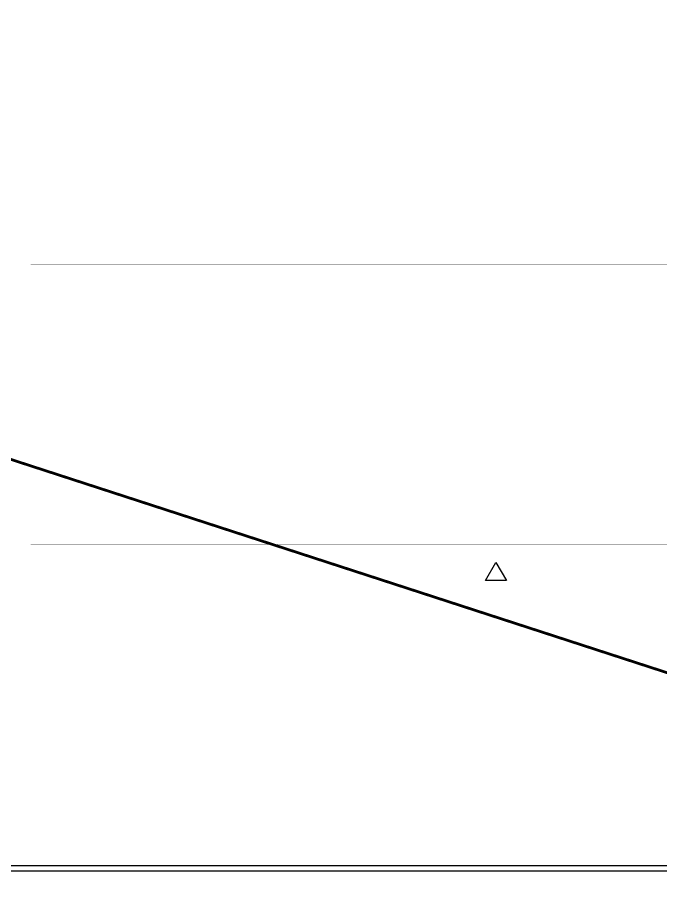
# Model space of a CAD drawing. Extents: x 0 to 840, y 0 to 273.
# Drawn here: x 728.7 to 784.5, y -0.1 to 74.8 of the extents above; entities that cross this region are included whole.
import ezdxf

# ---------------------------------------------------------------- set-up
doc = ezdxf.new("R2010")
doc.units = 0
doc.linetypes.add('1', pattern=[60.929508, 30.464754, -30.464754])
doc.layers.get('0').update_dxf_attribs({"linetype": 'CONTINUOUS'})
for name, color, linetype in [('DS-定制台面', 7, 'CONTINUOUS'), ('SH-尺寸标注', 7, 'CONTINUOUS'), ('SH-符号标注', 7, 'CONTINUOUS'), ('图框', 7, 'CONTINUOUS')]:
    doc.layers.add(name, color=color, linetype=linetype)

msp = doc.modelspace()

# ---------------------------------------------------------------- linework, layer by layer
at = {"color": 7, "linetype": '1', "const_width": 0.239}
msp.add_lwpolyline([(0, 273.254), (840.158, 0)], dxfattribs=at)
msp.add_lwpolyline([(0, 273.254), (840.158, 0)], dxfattribs=at)
at = {"layer": 'DS-定制台面', "color": 7, "const_width": 0.0144}
for points in [[(810.561, 53.331), (729.88, 53.331)], [(729.88, 53.331), (729.88, 29.049)], [(729.88, 29.049), (810.561, 29.049)]]:
    msp.add_lwpolyline(points, dxfattribs=at)
at = {"layer": 'SH-尺寸标注', "color": 7}
for points, const_width in [([(766.909, 60.551), (766.909, 60.551), (766.998, 60.971), (767.238, 61.222), (767.627, 61.306), (767.627, 61.306), (767.821, 61.286), (767.989, 61.227), (768.131, 61.128), (768.131, 61.128), (768.238, 60.998), (768.303, 60.844), (768.324, 60.668), (768.324, 60.668), (768.273, 60.415), (768.12, 60.196), (767.864, 60.011), (767.557, 59.845), (767.557, 59.845), (767.436, 59.774), (767.341, 59.704), (767.271, 59.636), (767.271, 59.636), (767.221, 59.565), (767.185, 59.485), (767.164, 59.397), (768.309, 59.397), (768.309, 59.13), (766.86, 59.13), (766.86, 59.13), (766.884, 59.351), (766.932, 59.535), (767.004, 59.684), (767.004, 59.684), (767.112, 59.813), (767.267, 59.943), (767.471, 60.072), (767.753, 60.232), (767.753, 60.232), (767.917, 60.354), (768.015, 60.498), (768.048, 60.661), (768.048, 60.661), (768.034, 60.771), (767.993, 60.869), (767.925, 60.953), (767.925, 60.953), (767.836, 61.018), (767.734, 61.057), (767.618, 61.07), (767.618, 61.07), (767.388, 61.012), (767.241, 60.839), (767.179, 60.551), (766.909, 60.551)], 0.00000000153), ([(768.595, 60.183), (768.595, 60.183), (768.6, 60.358), (768.615, 60.518), (768.641, 60.665), (768.641, 60.665), (768.674, 60.794), (768.713, 60.903), (768.757, 60.992), (768.757, 60.992), (768.807, 61.065), (768.864, 61.129), (768.926, 61.184), (768.926, 61.184), (768.991, 61.227), (769.054, 61.26), (769.115, 61.282), (769.115, 61.282), (769.176, 61.295), (769.24, 61.304), (769.307, 61.306), (769.307, 61.306), (769.702, 61.179), (769.94, 60.799), (770.019, 60.164), (770.019, 60.164), (769.999, 59.834), (769.938, 59.561), (769.836, 59.343), (769.836, 59.343), (769.696, 59.185), (769.52, 59.091), (769.307, 59.059), (769.307, 59.059), (769.092, 59.091), (768.915, 59.187), (768.776, 59.346), (768.776, 59.346), (768.675, 59.567), (768.615, 59.846), (768.595, 60.183)], 0.00000000153), ([(769.743, 61.067), (769.258, 60.968), (768.968, 60.672), (768.871, 60.18), (768.871, 60.18), (768.919, 59.682), (769.062, 59.383), (769.301, 59.283), (769.301, 59.283), (769.439, 59.308), (769.55, 59.381), (769.635, 59.504), (769.635, 59.504), (769.695, 59.678), (769.731, 59.907), (769.743, 60.189), (769.743, 61.067)], 0.00000000153), ([(770.302, 60.121), (770.302, 60.121), (770.307, 60.306), (770.325, 60.475), (770.354, 60.629), (770.354, 60.629), (770.391, 60.765), (770.435, 60.88), (770.484, 60.975), (770.484, 60.975), (770.54, 61.053), (770.602, 61.121), (770.671, 61.179), (770.671, 61.179), (770.743, 61.225), (770.811, 61.259), (770.877, 61.282), (770.877, 61.282), (770.943, 61.295), (771.011, 61.303), (771.081, 61.306), (771.081, 61.306), (771.238, 61.29), (771.375, 61.239), (771.494, 61.156), (771.494, 61.156), (771.59, 61.043), (771.658, 60.903), (771.698, 60.738), (771.428, 60.738), (771.428, 60.738), (771.399, 60.835), (771.356, 60.916), (771.299, 60.981), (771.299, 60.981), (771.231, 61.029), (771.152, 61.057), (771.063, 61.067), (771.063, 61.067), (770.919, 61.043), (770.8, 60.972), (770.705, 60.853), (770.705, 60.853), (770.636, 60.69), (770.593, 60.486), (770.578, 60.241), (770.578, 60.241), (770.713, 60.376), (770.879, 60.456), (771.078, 60.483), (771.078, 60.483), (771.261, 60.462), (771.421, 60.397), (771.557, 60.29), (771.557, 60.29), (771.661, 60.149), (771.724, 59.983), (771.744, 59.793), (771.744, 59.793), (771.722, 59.592), (771.655, 59.417), (771.543, 59.266), (771.543, 59.266), (771.397, 59.151), (771.227, 59.082), (771.032, 59.059), (771.032, 59.059), (770.626, 59.177), (770.383, 59.531), (770.302, 60.121)], 0.00000000153), ([(772.008, 60.183), (772.008, 60.183), (772.014, 60.358), (772.029, 60.518), (772.054, 60.665), (772.054, 60.665), (772.088, 60.794), (772.127, 60.903), (772.171, 60.992), (772.171, 60.992), (772.221, 61.065), (772.278, 61.129), (772.34, 61.184), (772.34, 61.184), (772.405, 61.227), (772.468, 61.26), (772.529, 61.282), (772.529, 61.282), (772.59, 61.295), (772.654, 61.304), (772.721, 61.306), (772.721, 61.306), (773.116, 61.179), (773.354, 60.799), (773.433, 60.164), (773.433, 60.164), (773.413, 59.834), (773.352, 59.561), (773.25, 59.343), (773.25, 59.343), (773.11, 59.185), (772.934, 59.091), (772.721, 59.059), (772.721, 59.059), (772.506, 59.091), (772.329, 59.187), (772.19, 59.346), (772.19, 59.346), (772.089, 59.567), (772.028, 59.846), (772.008, 60.183)], 0.00000000153), ([(773.157, 61.067), (772.672, 60.968), (772.382, 60.672), (772.285, 60.18), (772.285, 60.18), (772.332, 59.682), (772.476, 59.383), (772.714, 59.283), (772.714, 59.283), (772.853, 59.308), (772.964, 59.381), (773.049, 59.504), (773.049, 59.504), (773.109, 59.678), (773.145, 59.907), (773.157, 60.189), (773.157, 61.067)], 0.00000000153), ([(771.045, 60.244), (770.92, 60.23), (770.811, 60.187), (770.719, 60.116), (770.719, 60.116), (770.649, 60.023), (770.607, 59.913), (770.593, 59.786), (770.593, 59.786), (770.607, 59.655), (770.649, 59.539), (770.719, 59.438), (770.719, 59.438), (770.81, 59.36), (770.916, 59.314), (771.035, 59.298), (771.035, 59.298), (771.153, 59.313), (771.256, 59.358), (771.345, 59.432), (771.345, 59.432), (771.414, 59.529), (771.455, 59.642), (771.468, 59.771), (771.468, 59.771), (771.456, 59.906), (771.418, 60.021), (771.355, 60.116), (771.355, 60.116), (771.27, 60.187), (771.166, 60.23), (771.045, 60.244)], 0.00000000153), ([(729.88, 55.29), (729.88, 59.169)], 0.00998), ([(811.307, 58.423), (729.134, 58.423)], 0.00998), ([(730.16, 58.703), (729.6, 58.143)], 0.00329)]:
    msp.add_lwpolyline(points, dxfattribs=dict(at, const_width=const_width))
at = {"layer": 'SH-符号标注', "color": 7}
msp.add_lwpolyline([(769.316, 25.916), (770.22, 27.482), (770.22, 27.482), (771.125, 25.916), (771.125, 25.916), (769.316, 25.916)], dxfattribs=at)
at = {"layer": '图框', "color": 7}
for points in [[(837.974, 88.16), (837.974, 0.71), (706.378, 0.71), (706.378, 88.16), (837.974, 88.16)], [(706.853, 1.186), (706.853, 87.685), (824.666, 87.685), (824.666, 1.186), (706.853, 1.186)]]:
    msp.add_lwpolyline(points, dxfattribs=at)

doc.saveas('drawing.dxf')
